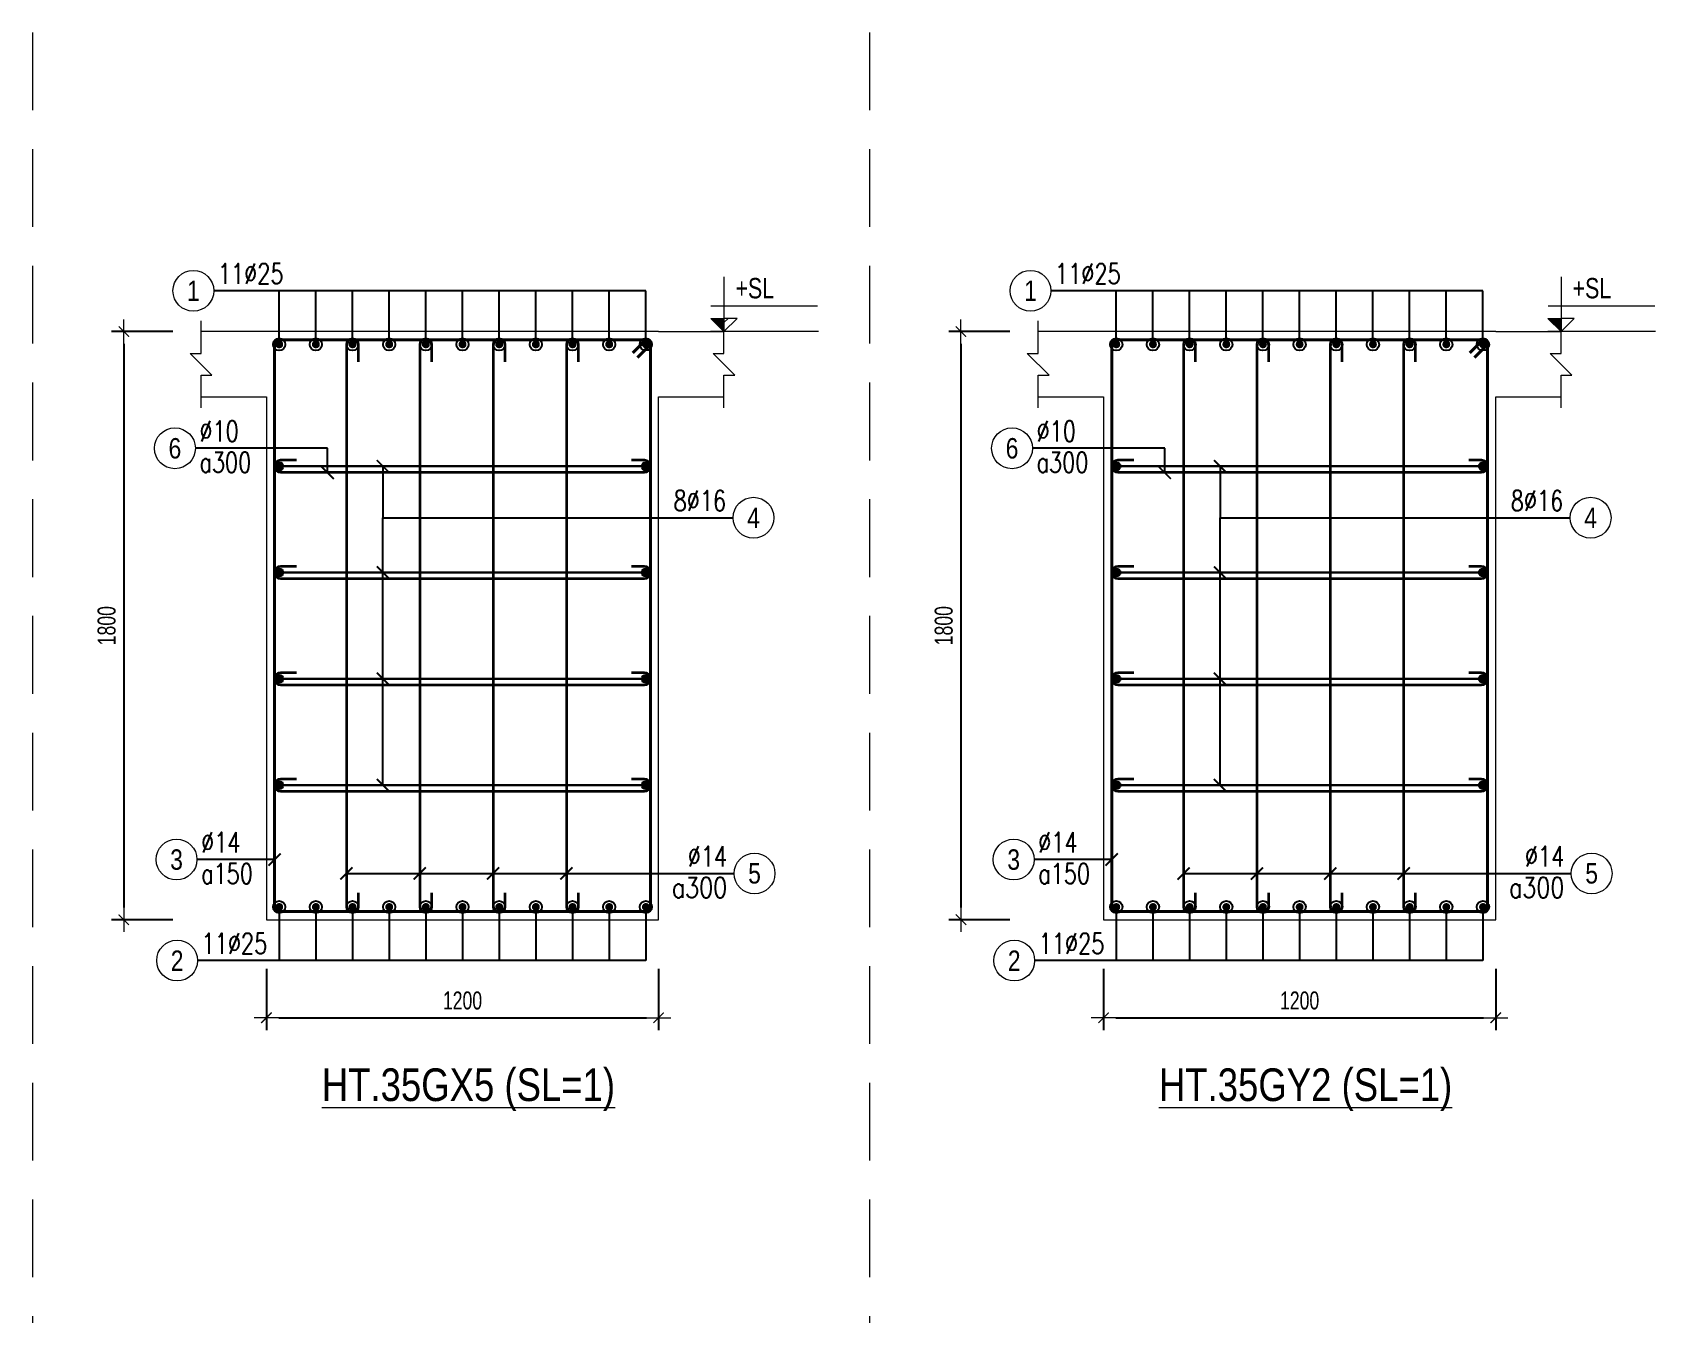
# Model space of a CAD drawing. Header units: millimetres. Extents: x 225489 to 327520, y -235866 to -221866.
# Drawn here: x 293687 to 298654, y -225787 to -221866 of the extents above; entities that cross this region are included whole.
import ezdxf
from ezdxf.enums import TextEntityAlignment as Align

# ---------------------------------------------------------------- set-up
doc = ezdxf.new("R2010")
doc.units = ezdxf.units.MM
doc.header["$PDMODE"] = 3
doc.linetypes.add('HIDDEN2', pattern=[4.762499999999999, 3.175, -1.5875])
doc.layers.get('0').update_dxf_attribs({"lineweight": 20})
doc.layers.get('Defpoints').update_dxf_attribs({"color": 151, "lineweight": 9})
for name, color, linetype, lineweight in [('NDC_S_ANNO', 7, 'Continuous', 20), ('NDC_S_CONTINUOUS', 3, 'Continuous', 20), ('NDC_S_DIM', 1, 'Continuous', 15), ('NDC_S_HIDDEN', 8, 'HIDDEN2', 13), ('NDC_S_REBAR', 4, 'Continuous', 35), ('NDC_S_STIRRUP', 4, 'Continuous', 40), ('NDC_S_TEXT SYMBOL', 7, 'Continuous', 20), ('NDC_S_THIN LINE', 8, 'Continuous', 9), ('NDC_S_VN TEXT', 7, 'Continuous', 20)]:
    doc.layers.add(name, color=color, linetype=linetype, lineweight=lineweight)
doc.styles.add('ARIAL', font='arial.ttf', dxfattribs={"width": 0.8})
doc.styles.add('NDC_ANNO', font='', dxfattribs={"width": 0.8})
doc.styles.add('NDC_DIM', font='', dxfattribs={"width": 0.75})
doc.styles.add('NDC_EN TXT', font='romans.shx', dxfattribs={"width": 0.8})
doc.styles.get('NDC_ANNO').set_extended_font_data('Dotum')
doc.styles.get('NDC_DIM').set_extended_font_data('Dotum')
doc.dimstyles.new('NDC_dim_25', dxfattribs={"dimscale": 25, "dimtxt": 2.2, "dimasz": 1.5, "dimexe": 1.5, "dimexo": 2.5, "dimgap": 1, "dimtad": 1, "dimdec": 0, "dimzin": 0, "dimdsep": 46, "dimtxsty": 'NDC_DIM', "dimblk": 'DIMMARK', "dimcen": 0.09, "dimdle": 1.2, "dimclrd": 1, "dimclre": 1, "dimclrt": 3, "dimadec": 0, "dimazin": 0, "dimtfac": 1, "dimtdec": 0, "dimtix": 1, "dimtofl": 0, "dimtmove": 0, "dimatfit": 3, "dimfxl": 6, "dimfxlon": 1, "dimtolj": 1, "dimtzin": 0, "dimarcsym": 0})

# ---------------------------------------------------------------- blocks, each defined once
blk = doc.blocks.new('DIMMARK')
at = {"layer": 'NDC_S_DIM', "color": 1}
blk.add_line((-1.5, 0), (1, 0), dxfattribs=at)
at = {"layer": 'NDC_S_DIM', "color": 2, "const_width": 0.1}
blk.add_lwpolyline([(-0.4242640687119285, -0.4242640687119285), (0.4242640687119285, 0.4242640687119285)], dxfattribs=at)
blk = doc.blocks.new('kata_block_THEP')
at = {"layer": 'NDC_S_REBAR', "color": 0}
for p, q in [((-0.5, 0), (0.5, 0)), ((-0.3535533905960619, 0.353553390592424), (0.3535533905960619, -0.353553390592424)), ((0.3535533905960619, 0.353553390592424), (-0.3535533905960619, -0.353553390592424)), ((0, 0.5), (0, -0.5))]:
    blk.add_line(p, q, dxfattribs=at)
at = {"layer": 'NDC_S_REBAR', "color": 0, "const_width": 0.08333333333333334}
blk.add_lwpolyline([(-0.5, -1.818989403545856e-12, 1), (0.5000000000145519, -1.818989403545856e-12, 1), (-0.5, -1.818989403545856e-12, 1)], format="xyb", dxfattribs=at)
blk = doc.blocks.new('kata_block_CT')
at = {"layer": 'NDC_S_ANNO'}
blk.add_hatch(color=3, dxfattribs=at).paths.add_polyline_path([(0, 1.596954857557648), (-1.612010908633238, 1.596954857557648), (0, 0)])
at = {"layer": 'NDC_S_ANNO', "ltscale": 50}
h = blk.add_hatch(dxfattribs=at)
h.set_pattern_fill('ANSI31', color=256, scale=1.406250541793835, style=0)
h.set_pattern_definition([(45.00000000000001, (0, 5.456968210637569e-12), (-3.157122508925224, 3.157122508925225), [])])
h.paths.add_polyline_path([(0, 1.596954857557648), (0, 0), (1.612010908924276, 1.596954857557648)])
for p, q in [((-1.592704896858777, 3.140833880479477), (11.46947077315417, 3.140833880479477)), ((11.56125648126181, 5.456968210637569e-12), (-1.63869572513795, 5.456968210637569e-12))]:
    blk.add_line(p, q, dxfattribs=at)
for points in [[(0, 6.69495074864426), (0, 0)], [(0, 0), (-1.612010908924276, 1.596954857557648), (0, 1.596954857557648)], [(0, 0), (1.612010908924276, 1.596954857557648), (0, 1.596954857557648)]]:
    blk.add_lwpolyline(points, dxfattribs=at)
at = {"layer": 'NDC_S_ANNO', "color": 8, "ltscale": 50}
blk.add_lwpolyline([(0, 0), (-1.612010908633238, 1.596954857557648), (0, 1.596954857557648)], dxfattribs=at)
at = {"layer": 'NDC_S_TEXT SYMBOL', "color": 3, "style": 'NDC_ANNO', "width": 0.8}
blk.add_attdef('CT', (1.409564409346785, 4.068271311703938), '', height=2.5, dxfattribs=at)
blk = doc.blocks.new('*D264')
at = {"layer": 'Defpoints', "color": 0, "transparency": 16777216}
for p in [(294403.2802206237, -224581.502415139), (295603.2802206237, -224581.502415139), (295603.2802206237, -224881.502415139)]:
    blk.add_point(p, dxfattribs=at)
at = {"layer": 'NDC_S_DIM', "color": 1, "lineweight": -2, "transparency": 16777216}
for p, q in [((294403.2802206237, -224731.502415139), (294403.2802206237, -224919.002415139)), ((295603.2802206237, -224731.502415139), (295603.2802206237, -224919.002415139)), ((294440.7802206237, -224881.502415139), (295565.7802206237, -224881.502415139))]:
    blk.add_line(p, q, dxfattribs=at)
at = {"layer": 'NDC_S_DIM', "color": 1, "lineweight": -2, "transparency": 16777216, "xscale": 37.5, "yscale": 37.5, "zscale": 37.5, "rotation": 180}
blk.add_blockref('DIMMARK', (294403.2802206237, -224881.502415139), dxfattribs=at)
at = {"layer": 'NDC_S_DIM', "color": 1, "lineweight": -2, "transparency": 16777216, "xscale": 37.5, "yscale": 37.5, "zscale": 37.5}
blk.add_blockref('DIMMARK', (295603.2802206237, -224881.502415139), dxfattribs=at)
at = {"layer": 'NDC_S_DIM', "color": 3, "transparency": 16777216, "insert": (295003.2802206237, -224829.002415139), "char_height": 55.00000000000001, "attachment_point": 5, "style": 'NDC_DIM'}
blk.add_mtext('\\A1;1200', dxfattribs=at)
blk = doc.blocks.new('*D265')
at = {"layer": 'Defpoints', "color": 0, "transparency": 16777216}
for p in [(294472.953345168, -222781.502415139), (293966.953345168, -224581.502415139), (294472.953345168, -224581.502415139)]:
    blk.add_point(p, dxfattribs=at)
at = {"layer": 'NDC_S_DIM', "color": 1, "lineweight": -2, "transparency": 16777216}
for p, q in [((294116.953345168, -222781.502415139), (293929.453345168, -222781.502415139)), ((293966.953345168, -222819.002415139), (293966.953345168, -224544.002415139)), ((294116.953345168, -224581.502415139), (293929.453345168, -224581.502415139))]:
    blk.add_line(p, q, dxfattribs=at)
at = {"layer": 'NDC_S_DIM', "color": 1, "lineweight": -2, "transparency": 16777216, "xscale": 37.5, "yscale": 37.5, "zscale": 37.5}
for p, rotation in [((293966.953345168, -222781.502415139), 90), ((293966.953345168, -224581.502415139), 270)]:
    blk.add_blockref('DIMMARK', p, dxfattribs=dict(at, rotation=rotation))
at = {"layer": 'NDC_S_DIM', "color": 3, "transparency": 16777216, "insert": (293914.453345168, -223681.502415139), "char_height": 55.00000000000001, "attachment_point": 5, "rotation": 90, "style": 'NDC_DIM'}
blk.add_mtext('\\A1;1800', dxfattribs=at)
blk = doc.blocks.new('*U11')
blk.add_circle((-2.5, 0), 2.5)
at = {"layer": 'NDC_S_VN TEXT', "color": 3, "style": 'NDC_EN TXT', "width": 0.75}
blk.add_attdef('DK1', (0.5, 0.8455043070534884), '', height=2.5, dxfattribs=at)
at = {"layer": 'NDC_S_VN TEXT', "color": 7, "style": 'ARIAL', "width": 0.8}
blk.add_attdef('SH2', text='', height=2.5, dxfattribs=at).set_placement((-2.5, 0), align=Align.MIDDLE)
blk = doc.blocks.new('*U12')
blk.add_circle((-2.5, 0), 2.5)
at = {"layer": 'NDC_S_VN TEXT', "color": 3, "style": 'NDC_EN TXT', "width": 0.75}
for tag, p in [('DK1', (0.5, 0.8455043070534884)), ('KC1', (0.5, -2.972544307831413))]:
    blk.add_attdef(tag, p, '', height=2.5, dxfattribs=at)
at = {"layer": 'NDC_S_VN TEXT', "color": 7, "style": 'ARIAL', "width": 0.8}
blk.add_attdef('SH2', text='', height=2.5, dxfattribs=at).set_placement((-2.5, 0), align=Align.MIDDLE)
blk = doc.blocks.new('*U10')
blk.add_circle((2.5, 0), 2.5)
at = {"layer": 'NDC_S_VN TEXT', "color": 3, "style": 'NDC_EN TXT', "width": 0.75}
blk.add_attdef('DK2', text='', height=2.5, dxfattribs=at).set_placement((-0.85, 0.8455043070534884), align=Align.RIGHT)
at = {"layer": 'NDC_S_VN TEXT', "color": 7, "style": 'ARIAL', "width": 0.8}
blk.add_attdef('SH3', text='', height=2.5, dxfattribs=at).set_placement((2.5, 0), align=Align.MIDDLE)
blk = doc.blocks.new('*U15')
blk.add_circle((2.5, 0), 2.5)
at = {"layer": 'NDC_S_VN TEXT', "color": 3, "style": 'NDC_EN TXT'}
for tag, width, p in [('DK2', 0.75, (-0.85, 0.8455043070534884)), ('KC2', 0.8, (-0.85, -2.972544307831413))]:
    blk.add_attdef(tag, text='', height=2.5, dxfattribs=dict(at, width=width)).set_placement(p, align=Align.RIGHT)
at = {"layer": 'NDC_S_VN TEXT', "color": 7, "style": 'ARIAL', "width": 0.8}
blk.add_attdef('SH3', text='', height=2.5, dxfattribs=at).set_placement((2.5, 0), align=Align.MIDDLE)
blk = doc.blocks.new('kata_block_TD')
at = {"color": 6, "linetype": 'ByBlock', "lineweight": -2, "style": 'ARIAL', "width": 0.8}
blk.add_attdef('SECTDET2', text='', height=5, dxfattribs=at).set_placement((0, 7.970649532882817), align=Align.CENTER)
at = {"color": 0, "linetype": 'ByBlock', "lineweight": -2, "style": 'ARIAL', "width": 0.8}
blk.add_attdef('SECTDET1', text='', height=5, dxfattribs=at).set_placement((0, 1.470649532882817), align=Align.CENTER)
at = {"color": 3, "lineweight": 25, "style": 'ARIAL', "width": 0.8}
blk.add_attdef('SSCALE', text='', height=2.5, dxfattribs=at).set_placement((0, -3.998868953555331), align=Align.CENTER)
blk = doc.blocks.new('*D268')
at = {"layer": 'Defpoints', "color": 0, "transparency": 16777216}
for p in [(296964.7911579922, -224581.502415139), (298164.7911579922, -224581.502415139), (298164.7911579922, -224881.502415139)]:
    blk.add_point(p, dxfattribs=at)
at = {"layer": 'NDC_S_DIM', "color": 1, "lineweight": -2, "transparency": 16777216}
for p, q in [((296964.7911579922, -224731.502415139), (296964.7911579922, -224919.002415139)), ((298164.7911579922, -224731.502415139), (298164.7911579922, -224919.002415139)), ((297002.2911579922, -224881.502415139), (298127.2911579922, -224881.502415139))]:
    blk.add_line(p, q, dxfattribs=at)
at = {"layer": 'NDC_S_DIM', "color": 1, "lineweight": -2, "transparency": 16777216, "xscale": 37.5, "yscale": 37.5, "zscale": 37.5, "rotation": 180}
blk.add_blockref('DIMMARK', (296964.7911579922, -224881.502415139), dxfattribs=at)
at = {"layer": 'NDC_S_DIM', "color": 1, "lineweight": -2, "transparency": 16777216, "xscale": 37.5, "yscale": 37.5, "zscale": 37.5}
blk.add_blockref('DIMMARK', (298164.7911579922, -224881.502415139), dxfattribs=at)
at = {"layer": 'NDC_S_DIM', "color": 3, "transparency": 16777216, "insert": (297564.7911579922, -224829.002415139), "char_height": 55.00000000000001, "attachment_point": 5, "style": 'NDC_DIM'}
blk.add_mtext('\\A1;1200', dxfattribs=at)
blk = doc.blocks.new('*D269')
at = {"layer": 'Defpoints', "color": 0, "transparency": 16777216}
for p in [(297034.4642825365, -222781.502415139), (296528.4642825365, -224581.502415139), (297034.4642825365, -224581.502415139)]:
    blk.add_point(p, dxfattribs=at)
at = {"layer": 'NDC_S_DIM', "color": 1, "lineweight": -2, "transparency": 16777216}
for p, q in [((296678.4642825365, -222781.502415139), (296490.9642825365, -222781.502415139)), ((296528.4642825365, -222819.002415139), (296528.4642825365, -224544.002415139)), ((296678.4642825365, -224581.502415139), (296490.9642825365, -224581.502415139))]:
    blk.add_line(p, q, dxfattribs=at)
at = {"layer": 'NDC_S_DIM', "color": 1, "lineweight": -2, "transparency": 16777216, "xscale": 37.5, "yscale": 37.5, "zscale": 37.5}
for p, rotation in [((296528.4642825365, -222781.502415139), 90), ((296528.4642825365, -224581.502415139), 270)]:
    blk.add_blockref('DIMMARK', p, dxfattribs=dict(at, rotation=rotation))
at = {"layer": 'NDC_S_DIM', "color": 3, "transparency": 16777216, "insert": (296475.9642825366, -223681.502415139), "char_height": 55.00000000000001, "attachment_point": 5, "rotation": 90, "style": 'NDC_DIM'}
blk.add_mtext('\\A1;1800', dxfattribs=at)

msp = doc.modelspace()

# ---------------------------------------------------------------- linework, layer by layer
at = {"layer": 'NDC_S_CONTINUOUS'}
for points in [[(295603.2802206237, -222781.502415139), (295603.2802206237, -222781.502415139), (294403.2802206237, -222781.502415139), (294403.2802206237, -222781.502415139), (294203.2802206237, -222781.502415139)], [(295603.2802206237, -222781.502415139), (295803.2802206237, -222781.502415139)], [(298164.7911579922, -222781.502415139), (298164.7911579922, -222781.502415139), (296964.7911579922, -222781.502415139), (296964.7911579922, -222781.502415139), (296764.7911579922, -222781.502415139)], [(298164.7911579922, -222781.502415139), (298364.7911579922, -222781.502415139)], [(294203.2802206237, -222981.502415139), (294403.2802206237, -222981.502415139), (294403.2802206237, -224581.502415139), (295603.2802206237, -224581.502415139), (295603.2802206237, -222981.502415139)], [(295603.2802206237, -222981.502415139), (295803.2802206237, -222981.502415139)], [(296764.7911579922, -222981.502415139), (296964.7911579922, -222981.502415139), (296964.7911579922, -224581.502415139), (298164.7911579922, -224581.502415139), (298164.7911579922, -222981.502415139)], [(298164.7911579922, -222981.502415139), (298364.7911579922, -222981.502415139)]]:
    msp.add_lwpolyline(points, dxfattribs=at)
at = {"layer": 'NDC_S_HIDDEN', "ltscale": 75}
for p, q in [((293687.4073254437, -221865.8761660784), (293687.4073254437, -235865.8761660625)), ((296248.9182628123, -221865.8761660784), (296248.9182628123, -235865.8761660625))]:
    msp.add_line(p, q, dxfattribs=at)
at = {"layer": 'NDC_S_REBAR'}
for points in [[(294684.9792171009, -222873.8471050723), (294684.9792171009, -222824.9339352625, 0.9999999999999999), (294648.1152171009, -222824.9339352625), (294648.1152171009, -224538.070415139, 0.9999999999999999), (294684.9792171009, -224538.070415139), (294684.9792171009, -224498.8135241301, -0.414213562)], [(294909.379217101, -222873.8471050723), (294909.379217101, -222824.9339352625, 0.9999999999999999), (294872.5152171009, -222824.9339352625), (294872.5152171009, -224538.070415139, 0.9999999999999999), (294909.379217101, -224538.070415139), (294909.379217101, -224498.8135241301, -0.414213562)], [(295133.779217101, -222873.8471050723), (295133.779217101, -222824.9339352625, 0.9999999999999999), (295096.9152171009, -222824.9339352625), (295096.9152171009, -224538.070415139, 0.9999999999999999), (295133.779217101, -224538.070415139), (295133.779217101, -224498.8135241301, -0.414213562)], [(295358.179217101, -222873.8471050724), (295358.179217101, -222824.9339352625, 0.9999999999999999), (295321.315217101, -222824.9339352625), (295321.315217101, -224538.070415139, 0.9999999999999999), (295358.179217101, -224538.070415139), (295358.179217101, -224498.8135241302, -0.414213562)], [(297246.4901544694, -222873.8471050723), (297246.4901544694, -222824.9339352625, 0.9999999999999999), (297209.6261544694, -222824.9339352625), (297209.6261544694, -224538.070415139, 0.9999999999999999), (297246.4901544694, -224538.070415139), (297246.4901544694, -224498.8135241301, -0.414213562)], [(297470.8901544695, -222873.8471050723), (297470.8901544695, -222824.9339352625, 0.9999999999999999), (297434.0261544695, -222824.9339352625), (297434.0261544695, -224538.070415139, 0.9999999999999999), (297470.8901544695, -224538.070415139), (297470.8901544695, -224498.8135241301, -0.414213562)], [(297695.2901544695, -222873.8471050723), (297695.2901544695, -222824.9339352625, 0.9999999999999999), (297658.4261544695, -222824.9339352625), (297658.4261544695, -224538.070415139, 0.9999999999999999), (297695.2901544695, -224538.070415139), (297695.2901544695, -224498.8135241301, -0.414213562)], [(297919.6901544696, -222873.8471050724), (297919.6901544696, -222824.9339352625, 0.9999999999999999), (297882.8261544695, -222824.9339352625), (297882.8261544695, -224538.070415139, 0.9999999999999999), (297919.6901544696, -224538.070415139), (297919.6901544696, -224498.8135241302, -0.414213562)], [(294495.6253904335, -223175.1208491918), (294446.7122206237, -223175.1208491918, 0.9999999999999999), (294446.7122206237, -223211.9848491919), (295559.8482206236, -223211.9848491919, 0.9999999999999999), (295559.8482206236, -223175.1208491918), (295520.5913296148, -223175.1208491918, -0.414213562)], [(297057.1363278021, -223175.1208491918), (297008.2231579922, -223175.1208491918, 0.9999999999999999), (297008.2231579922, -223211.9848491919), (298121.3591579922, -223211.9848491919, 0.9999999999999999), (298121.3591579922, -223175.1208491918), (298082.1022669834, -223175.1208491918, -0.414213562)], [(294495.6253904335, -223500.4483325924), (294446.7122206237, -223500.4483325924, 0.9999999999999999), (294446.7122206237, -223537.3123325925), (295559.8482206236, -223537.3123325925, 0.9999999999999999), (295559.8482206236, -223500.4483325924), (295520.5913296148, -223500.4483325924, -0.414213562)], [(297057.1363278021, -223500.4483325924), (297008.2231579922, -223500.4483325924, 0.9999999999999999), (297008.2231579922, -223537.3123325925), (298121.3591579922, -223537.3123325925, 0.9999999999999999), (298121.3591579922, -223500.4483325924), (298082.1022669834, -223500.4483325924, -0.414213562)], [(294495.6253904335, -223825.7758159931), (294446.7122206236, -223825.7758159931, 0.9999999999999999), (294446.7122206236, -223862.6398159931), (295559.8482206236, -223862.6398159931, 0.9999999999999999), (295559.8482206236, -223825.7758159931), (295520.5913296147, -223825.7758159931, -0.414213562)], [(297057.136327802, -223825.7758159931), (297008.2231579922, -223825.7758159931, 0.9999999999999999), (297008.2231579922, -223862.6398159931), (298121.3591579921, -223862.6398159931, 0.9999999999999999), (298121.3591579921, -223825.7758159931), (298082.1022669833, -223825.7758159931, -0.414213562)], [(294495.6253904334, -224151.1032993937), (294446.7122206236, -224151.1032993937, 0.9999999999999999), (294446.7122206236, -224187.9672993938), (295559.8482206235, -224187.9672993938, 0.9999999999999999), (295559.8482206235, -224151.1032993937), (295520.5913296147, -224151.1032993937, -0.414213562)], [(297057.136327802, -224151.1032993937), (297008.2231579921, -224151.1032993937, 0.9999999999999999), (297008.2231579921, -224187.9672993938), (298121.3591579921, -224187.9672993938, 0.9999999999999999), (298121.3591579921, -224151.1032993937), (298082.1022669832, -224151.1032993937, -0.414213562)]]:
    msp.add_lwpolyline(points, format="xyb", dxfattribs=at)
at = {"layer": 'NDC_S_STIRRUP'}
for points in [[(295524.2802206237, -222846.502415139), (295564.2802206237, -222806.502415139, -0.414213562), (295578.2802206237, -222820.502415139), (295578.2802206237, -224542.502415139, -0.414213562), (295564.2802206237, -224556.502415139), (294442.2802206237, -224556.502415139, -0.414213562), (294428.2802206237, -224542.502415139), (294428.2802206237, -222820.502415139, -0.414213562), (294442.2802206237, -222806.502415139), (295564.2802206237, -222806.502415139, -0.414213562), (295578.2802206237, -222820.502415139), (295538.2802206237, -222860.502415139)], [(298085.7911579922, -222846.502415139), (298125.7911579922, -222806.502415139, -0.414213562), (298139.7911579922, -222820.502415139), (298139.7911579922, -224542.502415139, -0.414213562), (298125.7911579922, -224556.502415139), (297003.7911579922, -224556.502415139, -0.414213562), (296989.7911579922, -224542.502415139), (296989.7911579922, -222820.502415139, -0.414213562), (297003.7911579922, -222806.502415139), (298125.7911579922, -222806.502415139, -0.414213562), (298139.7911579922, -222820.502415139), (298099.7911579922, -222860.502415139)]]:
    msp.add_lwpolyline(points, format="xyb", dxfattribs=at)
at = {"layer": 'NDC_S_THIN LINE'}
for points in [[(294203.2802206237, -223014.8357484724), (294203.2802206237, -222914.8357484724), (294236.613553957, -222914.8357484724), (294169.9468872903, -222848.1690818057), (294203.2802206237, -222848.1690818057), (294203.2802206237, -222748.1690818057)], [(295803.2802206237, -223014.8357484724), (295803.2802206237, -222914.8357484724), (295836.613553957, -222914.8357484724), (295769.9468872903, -222848.1690818057), (295803.2802206237, -222848.1690818057), (295803.2802206237, -222748.1690818057)], [(296764.7911579922, -223014.8357484724), (296764.7911579922, -222914.8357484724), (296798.1244913256, -222914.8357484724), (296731.4578246589, -222848.1690818057), (296764.7911579922, -222848.1690818057), (296764.7911579922, -222748.1690818057)], [(298364.7911579922, -223014.8357484724), (298364.7911579922, -222914.8357484724), (298398.1244913256, -222914.8357484724), (298331.4578246589, -222848.1690818057), (298364.7911579922, -222848.1690818057), (298364.7911579922, -222748.1690818057)]]:
    msp.add_lwpolyline(points, dxfattribs=at)

# ---------------------------------------------------------------- block references
at = {"layer": 'NDC_S_REBAR', "xscale": 22, "yscale": 22, "zscale": 22}
for p in [(294442.2802206237, -222820.502415139), (294554.4802206235, -222820.502415139), (294666.6802206235, -222820.502415139), (294778.8802206235, -222820.502415139), (294891.0802206236, -222820.502415139), (295003.2802206235, -222820.502415139), (295115.4802206236, -222820.502415139), (295227.6802206236, -222820.502415139), (295339.8802206236, -222820.502415139), (295452.0802206236, -222820.502415139), (295564.2802206237, -222820.502415139), (297003.7911579922, -222820.502415139), (297115.991157992, -222820.502415139), (297228.1911579921, -222820.502415139), (297340.3911579921, -222820.502415139), (297452.5911579921, -222820.502415139), (297564.7911579921, -222820.502415139), (297676.9911579922, -222820.502415139), (297789.1911579921, -222820.502415139), (297901.3911579922, -222820.502415139), (298013.5911579922, -222820.502415139), (298125.7911579922, -222820.502415139), (294442.2802206237, -223193.5528491918), (295564.2802206237, -223193.5528491918), (297003.7911579922, -223193.5528491918), (298125.7911579922, -223193.5528491918), (294442.2802206237, -223518.8803325924), (295564.2802206237, -223518.8803325924), (297003.7911579922, -223518.8803325924), (298125.7911579922, -223518.8803325924), (294442.2802206236, -223844.2078159931), (295564.2802206236, -223844.2078159931), (297003.7911579921, -223844.2078159931), (298125.7911579921, -223844.2078159931), (294442.2802206235, -224169.5352993937), (295564.2802206235, -224169.5352993937), (297003.7911579921, -224169.5352993937), (298125.7911579921, -224169.5352993937), (294442.2802206237, -224542.502415139), (294554.4802206235, -224542.502415139), (294666.6802206235, -224542.502415139), (294778.8802206235, -224542.502415139), (294891.0802206236, -224542.502415139), (295003.2802206235, -224542.502415139), (295115.4802206236, -224542.502415139), (295227.6802206236, -224542.502415139), (295339.8802206236, -224542.502415139), (295452.0802206236, -224542.502415139), (295564.2802206237, -224542.502415139), (297003.7911579922, -224542.502415139), (297115.991157992, -224542.502415139), (297228.1911579921, -224542.502415139), (297340.3911579921, -224542.502415139), (297452.5911579921, -224542.502415139), (297564.7911579921, -224542.502415139), (297676.9911579922, -224542.502415139), (297789.1911579921, -224542.502415139), (297901.3911579922, -224542.502415139), (298013.5911579922, -224542.502415139), (298125.7911579922, -224542.502415139)]:
    msp.add_blockref('kata_block_THEP', p, dxfattribs=at)
at = {"layer": 'NDC_S_THIN LINE', "xscale": 25, "yscale": 25, "zscale": 25}
for name, p, values in [('*U11', (294242.2802206237, -222656.502415139), {'SH2': '1', 'DK1': '11%%c25'}), ('*U11', (296803.7911579922, -222656.502415139), {'SH2': '1', 'DK1': '11%%c25'}), ('*U12', (294185.7802206237, -223138.5528491918), {'SH2': '6', 'DK1': '%%c10', 'KC1': 'a300'}), ('*U12', (296747.2911579922, -223138.5528491918), {'SH2': '6', 'DK1': '%%c10', 'KC1': 'a300'}), ('*U10', (295831.1704644212, -223351.1363785474), {'SH3': '4', 'DK2': '8%%c16'}), ('*U10', (298392.6814017898, -223351.1363785474), {'SH3': '4', 'DK2': '8%%c16'}), ('*U12', (294190.7802206237, -224397.3230857486), {'SH2': '3', 'DK1': '%%c14', 'KC1': 'a150'}), ('*U12', (296752.2911579922, -224397.3230857486), {'SH2': '3', 'DK1': '%%c14', 'KC1': 'a150'}), ('*U15', (295834.3364194879, -224439.9695433184), {'SH3': '5', 'DK2': '%%c14', 'KC2': 'a300'}), ('*U15', (298395.8473568565, -224439.9695433184), {'SH3': '5', 'DK2': '%%c14', 'KC2': 'a300'}), ('*U11', (294192.5188576389, -224706.502415139), {'SH2': '2', 'DK1': '11%%c25'}), ('*U11', (296754.0297950074, -224706.502415139), {'SH2': '2', 'DK1': '11%%c25'})]:
    msp.add_blockref(name, p, dxfattribs=at).add_auto_attribs(values)
at = {"layer": 'NDC_S_VN TEXT', "xscale": 25, "yscale": 25, "zscale": 25}
for p in [(295803.2802206237, -222781.502415139), (298364.7911579922, -222781.502415139)]:
    msp.add_blockref('kata_block_CT', p, dxfattribs=at).add_auto_attribs({'CT': '+SL'})
at = {"layer": 'NDC_S_VN TEXT'}
ref = msp.add_blockref('kata_block_TD', (295021.4190484062, -225165.8870183483), dxfattribs=dict(at, xscale=20, yscale=20, zscale=20))
ref.add_attrib('SECTDET1', '%%uHT.35GX5 (SL=1)', dxfattribs={"layer": '0', "color": 0, "linetype": 'ByBlock', "lineweight": -2, "height": 100, "style": 'ARIAL', "width": 0.8}).set_placement((295021.4190484062, -225136.4740276906), align=Align.CENTER)
ref = msp.add_blockref('kata_block_TD', (297582.9299857748, -225165.8870183483), dxfattribs=dict(at, xscale=20, yscale=20, zscale=20))
ref.add_attrib('SECTDET1', '%%uHT.35GY2 (SL=1)', dxfattribs={"layer": '0', "color": 0, "linetype": 'ByBlock', "lineweight": -2, "height": 100, "style": 'ARIAL', "width": 0.8}).set_placement((297582.9299857748, -225136.4740276906), align=Align.CENTER)

# ---------------------------------------------------------------- dimensions: what is measured, and where the dimension line sits
at = {"layer": 'NDC_S_DIM'}
for base, p1, p2, picture, middle in [((293966.953345168, -224581.502415139), (294472.953345168, -222781.502415139), (294472.953345168, -224581.502415139), '*D265', (293914.453345168, -223681.502415139)), ((296528.4642825365, -224581.502415139), (297034.4642825365, -222781.502415139), (297034.4642825365, -224581.502415139), '*D269', (296475.9642825366, -223681.502415139))]:
    dim = msp.add_linear_dim(base=base, p1=p1, p2=p2, angle=270, dimstyle='NDC_dim_25', dxfattribs=at)
    dim.commit()
    dim.dimension.update_dxf_attribs({"geometry": picture, "text_midpoint": middle})
for base, p1, p2, picture, middle in [((295603.2802206237, -224881.502415139), (294403.2802206237, -224581.502415139), (295603.2802206237, -224581.502415139), '*D264', (295003.2802206237, -224829.002415139)), ((298164.7911579922, -224881.502415139), (296964.7911579922, -224581.502415139), (298164.7911579922, -224581.502415139), '*D268', (297564.7911579922, -224829.002415139))]:
    dim = msp.add_linear_dim(base=base, p1=p1, p2=p2, dimstyle='NDC_dim_25', dxfattribs=at)
    dim.commit()
    dim.dimension.update_dxf_attribs({"geometry": picture, "text_midpoint": middle})

# ---------------------------------------------------------------- leaders
at = {"layer": 'NDC_S_THIN LINE'}
for points, override in [([(294442.2802206237, -222820.502415139), (294442.2802206237, -222656.502415139), (294242.2802206237, -222656.502415139)], {"dimldrblk": 'DotBlank'}), ([(295564.2802206237, -222820.502415139), (295564.2802206237, -222656.502415139), (294242.2802206237, -222656.502415139)], {"dimldrblk": 'DotBlank'}), ([(294554.4802206235, -222820.502415139), (294554.4802206235, -222656.502415139), (294354.4802206235, -222656.502415139)], {"dimldrblk": 'DotBlank'}), ([(294666.6802206235, -222820.502415139), (294666.6802206235, -222656.502415139), (294466.6802206235, -222656.502415139)], {"dimldrblk": 'DotBlank'}), ([(294778.8802206235, -222820.502415139), (294778.8802206235, -222656.502415139), (294578.8802206235, -222656.502415139)], {"dimldrblk": 'DotBlank'}), ([(294891.0802206236, -222820.502415139), (294891.0802206236, -222656.502415139), (294691.0802206236, -222656.502415139)], {"dimldrblk": 'DotBlank'}), ([(295003.2802206235, -222820.502415139), (295003.2802206235, -222656.502415139), (294803.2802206235, -222656.502415139)], {"dimldrblk": 'DotBlank'}), ([(295115.4802206236, -222820.502415139), (295115.4802206236, -222656.502415139), (294915.4802206236, -222656.502415139)], {"dimldrblk": 'DotBlank'}), ([(295227.6802206236, -222820.502415139), (295227.6802206236, -222656.502415139), (295027.6802206236, -222656.502415139)], {"dimldrblk": 'DotBlank'}), ([(295339.8802206238, -222820.5024151391), (295339.8802206238, -222656.5024151391), (295139.8802206238, -222656.5024151391)], {"dimldrblk": 'DotBlank'}), ([(295452.0802206238, -222820.5024151391), (295452.0802206238, -222656.5024151391), (295252.0802206238, -222656.5024151391)], {"dimldrblk": 'DotBlank'}), ([(297003.7911579922, -222820.502415139), (297003.7911579922, -222656.502415139), (296803.7911579922, -222656.502415139)], {"dimldrblk": 'DotBlank'}), ([(298125.7911579922, -222820.502415139), (298125.7911579922, -222656.502415139), (296803.7911579922, -222656.502415139)], {"dimldrblk": 'DotBlank'}), ([(297115.991157992, -222820.502415139), (297115.991157992, -222656.502415139), (296915.991157992, -222656.502415139)], {"dimldrblk": 'DotBlank'}), ([(297228.1911579921, -222820.502415139), (297228.1911579921, -222656.502415139), (297028.1911579921, -222656.502415139)], {"dimldrblk": 'DotBlank'}), ([(297340.3911579921, -222820.502415139), (297340.3911579921, -222656.502415139), (297140.3911579921, -222656.502415139)], {"dimldrblk": 'DotBlank'}), ([(297452.5911579921, -222820.502415139), (297452.5911579921, -222656.502415139), (297252.5911579921, -222656.502415139)], {"dimldrblk": 'DotBlank'}), ([(297564.7911579921, -222820.502415139), (297564.7911579921, -222656.502415139), (297364.7911579921, -222656.502415139)], {"dimldrblk": 'DotBlank'}), ([(297676.9911579922, -222820.502415139), (297676.9911579922, -222656.502415139), (297476.9911579922, -222656.502415139)], {"dimldrblk": 'DotBlank'}), ([(297789.1911579921, -222820.502415139), (297789.1911579921, -222656.502415139), (297589.1911579921, -222656.502415139)], {"dimldrblk": 'DotBlank'}), ([(297901.3911579924, -222820.5024151391), (297901.3911579924, -222656.5024151391), (297701.3911579924, -222656.5024151391)], {"dimldrblk": 'DotBlank'}), ([(298013.5911579924, -222820.5024151391), (298013.5911579924, -222656.5024151391), (297813.5911579924, -222656.5024151391)], {"dimldrblk": 'DotBlank'}), ([(294590.613553957, -223213.5528491918), (294590.613553957, -223138.5528491918), (294185.7802206237, -223138.5528491918)], {"dimldrblk": 'ArchTick'}), ([(297152.1244913256, -223213.5528491918), (297152.1244913256, -223138.5528491918), (296747.2911579922, -223138.5528491918)], {"dimldrblk": 'ArchTick'}), ([(294442.2802206237, -223193.5528491918), (295570.2802206237, -223193.5528491918)], {"dimasz": 1, "dimldrblk": 'DotBlank'}), ([(295564.2802206237, -223193.5528491918), (294442.2802206237, -223193.5528491918)], {"dimasz": 1, "dimldrblk": 'DotBlank'}), ([(294759.7750495261, -223193.5528491918), (294759.7750495261, -223351.1363785474), (295831.1704644212, -223351.1363785474)], {"dimldrblk": 'ArchTick'}), ([(297003.7911579922, -223193.5528491918), (298131.7911579922, -223193.5528491918)], {"dimasz": 1, "dimldrblk": 'DotBlank'}), ([(298125.7911579922, -223193.5528491918), (297003.7911579922, -223193.5528491918)], {"dimasz": 1, "dimldrblk": 'DotBlank'}), ([(297321.2859868946, -223193.5528491918), (297321.2859868946, -223351.1363785474), (298392.6814017898, -223351.1363785474)], {"dimldrblk": 'ArchTick'}), ([(294759.7750495261, -223518.8803325924), (294759.7750495261, -223351.1363785474), (295831.1704644212, -223351.1363785474)], {"dimldrblk": 'ArchTick'}), ([(294759.7750495261, -223844.2078159931), (294759.7750495261, -223351.1363785474), (295831.1704644212, -223351.1363785474)], {"dimldrblk": 'ArchTick'}), ([(294759.7750495261, -224169.5352993937), (294759.7750495261, -223351.1363785474), (295831.1704644212, -223351.1363785474)], {"dimldrblk": 'ArchTick'}), ([(297321.2859868946, -223518.8803325924), (297321.2859868946, -223351.1363785474), (298392.6814017898, -223351.1363785474)], {"dimldrblk": 'ArchTick'}), ([(297321.2859868946, -223844.2078159931), (297321.2859868946, -223351.1363785474), (298392.6814017898, -223351.1363785474)], {"dimldrblk": 'ArchTick'}), ([(297321.2859868946, -224169.5352993937), (297321.2859868946, -223351.1363785474), (298392.6814017898, -223351.1363785474)], {"dimldrblk": 'ArchTick'}), ([(294442.2802206237, -223518.8803325924), (295570.2802206237, -223518.8803325924)], {"dimasz": 1, "dimldrblk": 'DotBlank'}), ([(295564.2802206237, -223518.8803325924), (294442.2802206237, -223518.8803325924)], {"dimasz": 1, "dimldrblk": 'DotBlank'}), ([(297003.7911579922, -223518.8803325924), (298131.7911579922, -223518.8803325924)], {"dimasz": 1, "dimldrblk": 'DotBlank'}), ([(298125.7911579922, -223518.8803325924), (297003.7911579922, -223518.8803325924)], {"dimasz": 1, "dimldrblk": 'DotBlank'}), ([(294442.2802206236, -223844.2078159931), (295570.2802206236, -223844.2078159931)], {"dimasz": 1, "dimldrblk": 'DotBlank'}), ([(295564.2802206236, -223844.2078159931), (294442.2802206236, -223844.2078159931)], {"dimasz": 1, "dimldrblk": 'DotBlank'}), ([(297003.7911579921, -223844.2078159931), (298131.7911579921, -223844.2078159931)], {"dimasz": 1, "dimldrblk": 'DotBlank'}), ([(298125.7911579921, -223844.2078159931), (297003.7911579921, -223844.2078159931)], {"dimasz": 1, "dimldrblk": 'DotBlank'}), ([(294442.2802206235, -224169.5352993937), (295570.2802206235, -224169.5352993937)], {"dimasz": 1, "dimldrblk": 'DotBlank'}), ([(295564.2802206235, -224169.5352993937), (294442.2802206235, -224169.5352993937)], {"dimasz": 1, "dimldrblk": 'DotBlank'}), ([(297003.7911579921, -224169.5352993937), (298131.7911579921, -224169.5352993937)], {"dimasz": 1, "dimldrblk": 'DotBlank'}), ([(298125.7911579921, -224169.5352993937), (297003.7911579921, -224169.5352993937)], {"dimasz": 1, "dimldrblk": 'DotBlank'}), ([(294428.2802206237, -224397.3230857486), (294190.7802206237, -224397.3230857486)], {"dimldrblk": 'ArchTick'}), ([(296989.7911579922, -224397.3230857486), (296752.2911579922, -224397.3230857486)], {"dimldrblk": 'ArchTick'}), ([(294648.1152171009, -224439.9695433184), (295834.3364194879, -224439.9695433184)], {"dimldrblk": 'ArchTick'}), ([(294872.5152171009, -224439.9695433184), (295385.5364194878, -224439.9695433184)], {"dimldrblk": 'ArchTick'}), ([(295096.9152171009, -224439.9695433184), (295609.9364194879, -224439.9695433184)], {"dimldrblk": 'ArchTick'}), ([(295321.315217101, -224439.9695433184), (295834.3364194879, -224439.9695433184)], {"dimldrblk": 'ArchTick'}), ([(297209.6261544694, -224439.9695433184), (298395.8473568565, -224439.9695433184)], {"dimldrblk": 'ArchTick'}), ([(297434.0261544695, -224439.9695433184), (297947.0473568564, -224439.9695433184)], {"dimldrblk": 'ArchTick'}), ([(297658.4261544695, -224439.9695433184), (298171.4473568564, -224439.9695433184)], {"dimldrblk": 'ArchTick'}), ([(297882.8261544695, -224439.9695433184), (298395.8473568565, -224439.9695433184)], {"dimldrblk": 'ArchTick'}), ([(294442.2802206237, -224542.502415139), (294442.2802206237, -224706.502415139), (294192.5188576389, -224706.502415139)], {"dimldrblk": 'DotBlank'}), ([(295564.2802206237, -224542.502415139), (295564.2802206237, -224706.502415139), (294192.5188576389, -224706.502415139)], {"dimldrblk": 'DotBlank'}), ([(294554.4802206233, -224542.502415139), (294554.4802206233, -224706.502415139), (294354.4802206233, -224706.502415139)], {"dimldrblk": 'DotBlank'}), ([(294666.6802206235, -224542.502415139), (294666.6802206235, -224706.502415139), (294466.6802206235, -224706.502415139)], {"dimldrblk": 'DotBlank'}), ([(294778.8802206234, -224542.502415139), (294778.8802206234, -224706.502415139), (294578.8802206234, -224706.502415139)], {"dimldrblk": 'DotBlank'}), ([(294891.0802206233, -224542.502415139), (294891.0802206233, -224706.502415139), (294691.0802206233, -224706.502415139)], {"dimldrblk": 'DotBlank'}), ([(295003.2802206235, -224542.502415139), (295003.2802206235, -224706.502415139), (294803.2802206235, -224706.502415139)], {"dimldrblk": 'DotBlank'}), ([(295115.4802206234, -224542.502415139), (295115.4802206234, -224706.502415139), (294915.4802206234, -224706.502415139)], {"dimldrblk": 'DotBlank'}), ([(295227.6802206234, -224542.502415139), (295227.6802206234, -224706.502415139), (295027.6802206234, -224706.502415139)], {"dimldrblk": 'DotBlank'}), ([(295339.8802206235, -224542.502415139), (295339.8802206235, -224706.502415139), (295139.8802206235, -224706.502415139)], {"dimldrblk": 'DotBlank'}), ([(295452.0802206235, -224542.502415139), (295452.0802206235, -224706.502415139), (295252.0802206235, -224706.502415139)], {"dimldrblk": 'DotBlank'}), ([(297003.7911579922, -224542.502415139), (297003.7911579922, -224706.502415139), (296754.0297950074, -224706.502415139)], {"dimldrblk": 'DotBlank'}), ([(298125.7911579922, -224542.502415139), (298125.7911579922, -224706.502415139), (296754.0297950074, -224706.502415139)], {"dimldrblk": 'DotBlank'}), ([(297115.9911579919, -224542.502415139), (297115.9911579919, -224706.502415139), (296915.9911579919, -224706.502415139)], {"dimldrblk": 'DotBlank'}), ([(297228.1911579921, -224542.502415139), (297228.1911579921, -224706.502415139), (297028.1911579921, -224706.502415139)], {"dimldrblk": 'DotBlank'}), ([(297340.391157992, -224542.502415139), (297340.391157992, -224706.502415139), (297140.391157992, -224706.502415139)], {"dimldrblk": 'DotBlank'}), ([(297452.5911579919, -224542.502415139), (297452.5911579919, -224706.502415139), (297252.5911579919, -224706.502415139)], {"dimldrblk": 'DotBlank'}), ([(297564.7911579921, -224542.502415139), (297564.7911579921, -224706.502415139), (297364.7911579921, -224706.502415139)], {"dimldrblk": 'DotBlank'}), ([(297676.9911579919, -224542.502415139), (297676.9911579919, -224706.502415139), (297476.9911579919, -224706.502415139)], {"dimldrblk": 'DotBlank'}), ([(297789.191157992, -224542.502415139), (297789.191157992, -224706.502415139), (297589.191157992, -224706.502415139)], {"dimldrblk": 'DotBlank'}), ([(297901.391157992, -224542.502415139), (297901.391157992, -224706.502415139), (297701.391157992, -224706.502415139)], {"dimldrblk": 'DotBlank'}), ([(298013.591157992, -224542.502415139), (298013.591157992, -224706.502415139), (297813.591157992, -224706.502415139)], {"dimldrblk": 'DotBlank'})]:
    msp.add_leader(points, dimstyle='NDC_dim_25', override=override, dxfattribs=at)

doc.saveas('drawing.dxf')
